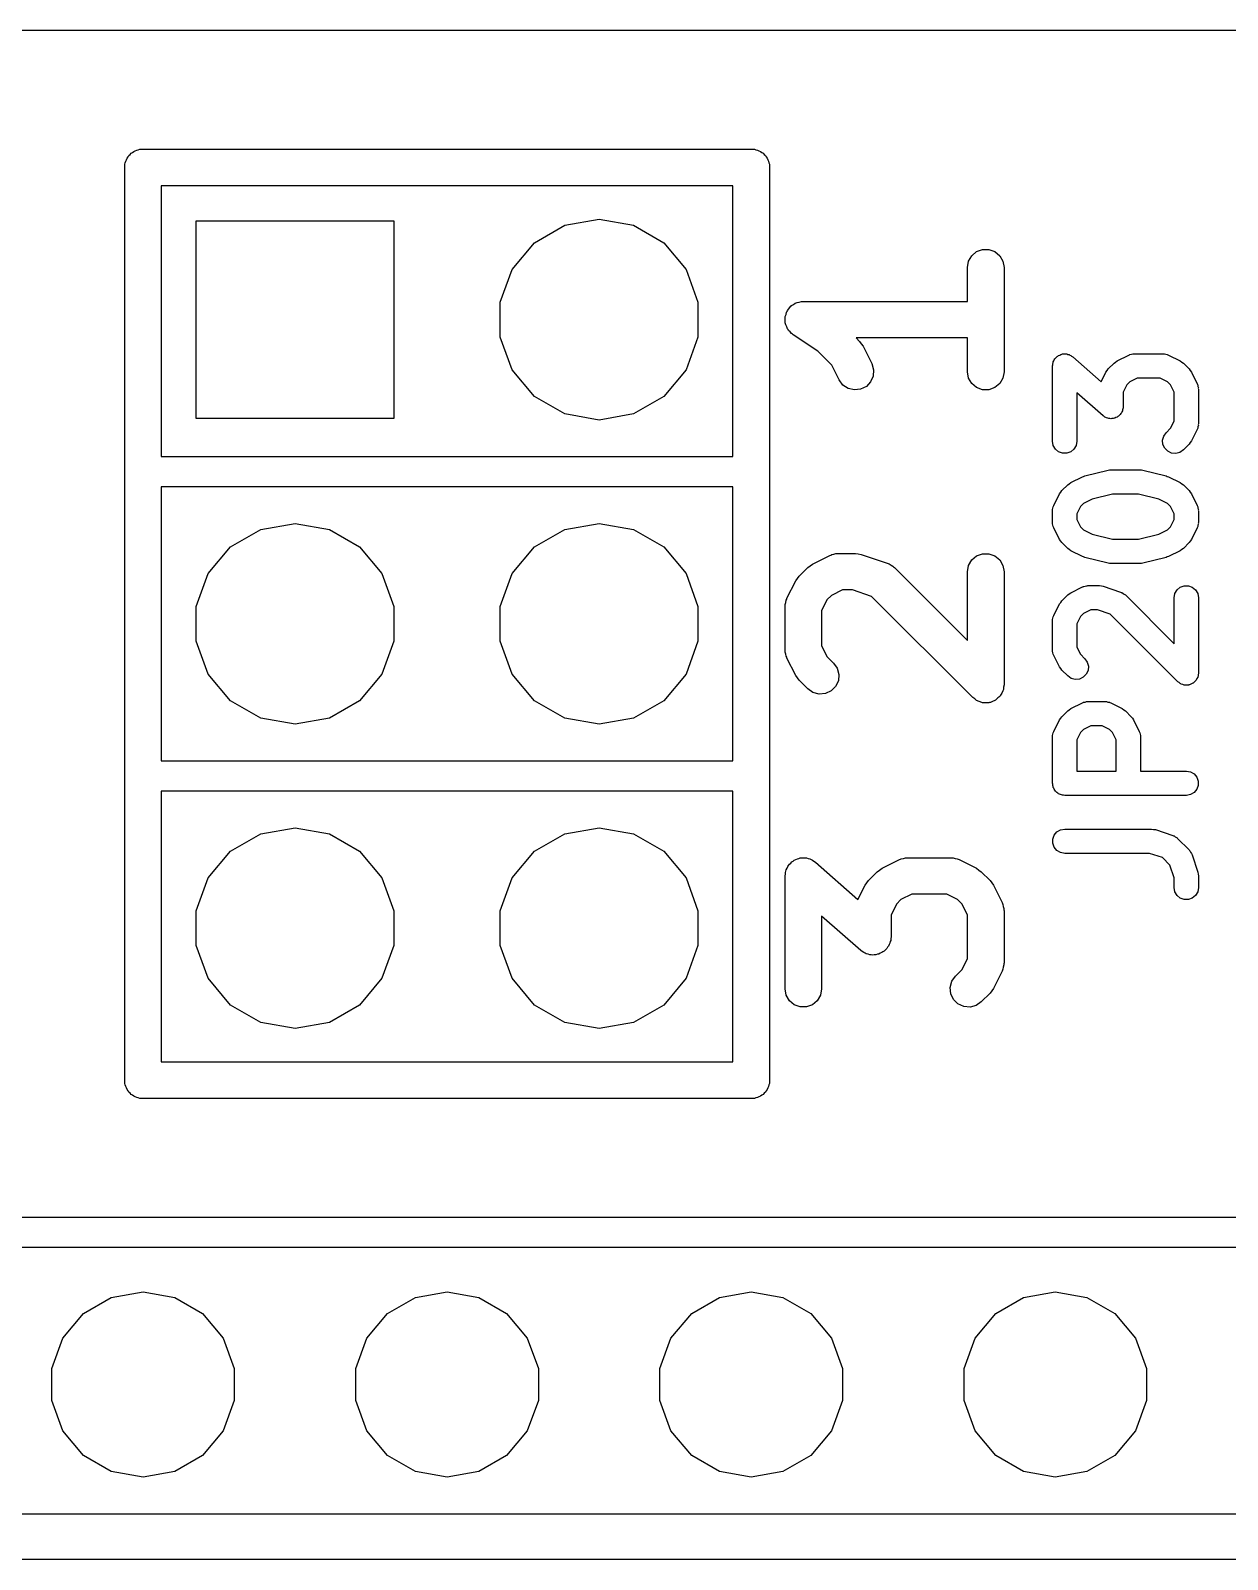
# Model space of a CAD drawing. Extents: x 51 to 149, y -134 to -32.
# Drawn here: x 129.87 to 139.87, y -56.07 to -43.31 of the extents above; entities that cross this region are included whole.
import ezdxf

# ---------------------------------------------------------------- set-up
doc = ezdxf.new("R2010")
doc.units = 0
doc.header["$MEASUREMENT"] = 0
doc.layers.add('BLACK', color=7, linetype='CONTINUOUS')

msp = doc.modelspace()

# ---------------------------------------------------------------- linework, layer by layer
at = {"layer": 'BLACK', "linetype": 'CONTINUOUS'}
for p, q in [((142.049, -43.307), (122.11, -43.307)), ((130.658, -44.4231), (130.662, -44.4104)), ((130.662, -44.4104), (130.665, -44.3971)), ((130.665, -44.3971), (130.671, -44.3854)), ((130.671, -44.3854), (130.676, -44.3726)), ((130.676, -44.3726), (130.685, -44.3622)), ((130.685, -44.3622), (130.691, -44.3505)), ((130.691, -44.3505), (130.702, -44.3418)), ((130.702, -44.3418), (130.711, -44.3315)), ((130.711, -44.3315), (130.722, -44.3247)), ((130.722, -44.3247), (130.733, -44.316)), ((130.733, -44.316), (130.745, -44.3114)), ((130.745, -44.3114), (130.757, -44.3046)), ((130.757, -44.3046), (130.77, -44.3022)), ((130.77, -44.3022), (130.783, -44.2976)), ((130.783, -44.2976), (135.917, -44.2976)), ((135.917, -44.2976), (135.93, -44.3022)), ((135.93, -44.3022), (135.943, -44.3046)), ((135.943, -44.3046), (135.955, -44.3114)), ((135.955, -44.3114), (135.967, -44.316)), ((135.967, -44.316), (135.978, -44.3247)), ((135.978, -44.3247), (135.989, -44.3315)), ((135.989, -44.3315), (135.998, -44.3418)), ((135.998, -44.3418), (136.009, -44.3505)), ((136.009, -44.3505), (136.015, -44.3623)), ((136.015, -44.3623), (136.024, -44.3726)), ((136.024, -44.3726), (136.029, -44.3853)), ((136.029, -44.3853), (136.035, -44.3971)), ((136.035, -44.3971), (136.038, -44.4104)), ((136.038, -44.4104), (136.042, -44.4231)), ((130.658, -44.4769), (130.658, -44.4231)), ((130.658, -52.0431), (130.658, -44.4769)), ((130.658, -44.4769), (130.658, -44.4769)), ((136.042, -44.4231), (136.042, -52.0969)), ((130.962, -44.6024), (130.962, -46.863)), ((135.738, -44.6024), (130.962, -44.6024)), ((135.738, -46.863), (135.738, -44.6024)), ((131.255, -46.5455), (131.255, -44.8945)), ((131.255, -44.8945), (132.905, -44.8945)), ((132.905, -44.8945), (132.905, -46.5455)), ((134.333, -44.9323), (134.62, -44.8818)), ((134.62, -44.8818), (134.907, -44.9323)), ((134.081, -45.0779), (134.333, -44.9323)), ((134.907, -44.9323), (135.159, -45.0779)), ((133.894, -45.3009), (134.081, -45.0779)), ((135.159, -45.0779), (135.346, -45.3009)), ((137.733, -45.1866), (137.773, -45.1526)), ((137.773, -45.1526), (137.823, -45.1345)), ((137.823, -45.1345), (137.876, -45.1345)), ((137.876, -45.1345), (137.926, -45.1526)), ((137.926, -45.1526), (137.966, -45.1866)), ((133.794, -45.5744), (133.894, -45.3009)), ((135.346, -45.3009), (135.445, -45.5744)), ((137.697, -45.2846), (137.706, -45.2324)), ((137.697, -45.5676), (137.697, -45.2846)), ((137.706, -45.2324), (137.733, -45.1866)), ((137.966, -45.1866), (137.993, -45.2324)), ((137.993, -45.2324), (138.002, -45.2846)), ((138.002, -45.2846), (138.002, -46.1554)), ((133.794, -45.8656), (133.794, -45.5744)), ((135.445, -45.5744), (135.445, -45.8656)), ((136.175, -45.6935), (136.182, -45.6764)), ((136.182, -45.6764), (136.186, -45.6588)), ((136.186, -45.6588), (136.191, -45.6517)), ((136.191, -45.6517), (136.193, -45.6438)), ((136.193, -45.6438), (136.205, -45.6299)), ((136.205, -45.6299), (136.215, -45.6147)), ((136.215, -45.6147), (136.222, -45.6097)), ((136.222, -45.6097), (136.227, -45.6033)), ((136.227, -45.6033), (136.243, -45.5942)), ((136.243, -45.5942), (136.258, -45.5834)), ((136.258, -45.5834), (136.266, -45.581)), ((136.266, -45.581), (136.273, -45.5768)), ((136.273, -45.5768), (136.291, -45.5736)), ((136.291, -45.5736), (136.309, -45.5685)), ((136.309, -45.5685), (136.317, -45.5691)), ((136.317, -45.5691), (136.325, -45.5676)), ((136.325, -45.5676), (137.697, -45.5676)), ((136.173, -45.7102), (136.175, -45.702)), ((136.175, -45.7283), (136.173, -45.7102)), ((136.175, -45.702), (136.175, -45.6935)), ((136.175, -45.7465), (136.175, -45.7283)), ((136.178, -45.7544), (136.175, -45.7465)), ((136.179, -45.7628), (136.178, -45.7544)), ((136.187, -45.7791), (136.179, -45.7628)), ((136.193, -45.7962), (136.187, -45.7791)), ((136.199, -45.8027), (136.193, -45.7962)), ((136.203, -45.8102), (136.199, -45.8027)), ((136.216, -45.8228), (136.203, -45.8102)), ((133.894, -46.1391), (133.794, -45.8656)), ((135.445, -45.8656), (135.346, -46.1391)), ((136.227, -45.8367), (136.216, -45.8228)), ((136.235, -45.841), (136.227, -45.8367)), ((136.241, -45.8468), (136.235, -45.841)), ((136.446, -45.9836), (136.241, -45.8468)), ((137.697, -45.8724), (136.766, -45.8724)), ((136.766, -45.8724), (136.796, -45.9025)), ((136.796, -45.9025), (136.81, -45.9225)), ((136.81, -45.9225), (136.825, -45.9421)), ((136.825, -45.9421), (136.897, -46.0873)), ((137.697, -46.1554), (137.697, -45.8724)), ((136.563, -46.1006), (136.446, -45.9836)), ((138.412, -46.08), (138.413, -46.0723)), ((138.413, -46.0723), (138.418, -46.0637)), ((138.418, -46.0637), (138.422, -46.0544)), ((138.422, -46.0544), (138.427, -46.0485)), ((138.427, -46.0485), (138.431, -46.0417)), ((138.431, -46.0417), (138.438, -46.0354)), ((138.438, -46.0354), (138.445, -46.0279)), ((138.445, -46.0279), (138.452, -46.0241)), ((138.452, -46.0241), (138.458, -46.0191)), ((138.458, -46.0191), (138.467, -46.0157)), ((138.467, -46.0157), (138.476, -46.0109)), ((138.476, -46.0109), (138.484, -46.0097)), ((138.484, -46.0097), (138.491, -46.007)), ((138.491, -46.007), (138.501, -46.007)), ((138.501, -46.007), (138.511, -46.0055)), ((138.511, -46.0055), (138.518, -46.007)), ((138.518, -46.007), (138.526, -46.007)), ((138.526, -46.007), (138.536, -46.0104)), ((138.536, -46.0104), (138.545, -46.0123)), ((138.545, -46.0123), (138.552, -46.0164)), ((138.552, -46.0164), (138.559, -46.0191)), ((138.559, -46.0191), (138.567, -46.0254)), ((138.567, -46.0254), (138.576, -46.0306)), ((138.576, -46.0306), (138.813, -46.2385)), ((138.921, -46.0836), (138.934, -46.0742)), ((138.934, -46.0742), (138.947, -46.0646)), ((138.947, -46.0646), (139.044, -46.0162)), ((139.044, -46.0162), (139.049, -46.0145)), ((139.049, -46.0145), (139.054, -46.0116)), ((139.054, -46.0116), (139.066, -46.0095)), ((139.066, -46.0095), (139.078, -46.0061)), ((139.078, -46.0061), (139.083, -46.0065)), ((139.083, -46.0065), (139.089, -46.0054)), ((139.089, -46.0054), (139.331, -46.0054)), ((139.331, -46.0054), (139.337, -46.0065)), ((139.337, -46.0065), (139.343, -46.0061)), ((139.343, -46.0061), (139.354, -46.0095)), ((139.354, -46.0095), (139.366, -46.0116)), ((139.366, -46.0116), (139.371, -46.0145)), ((139.371, -46.0145), (139.377, -46.0162)), ((139.377, -46.0162), (139.473, -46.0646)), ((139.473, -46.0646), (139.486, -46.0743)), ((139.486, -46.0743), (139.5, -46.0836)), ((134.081, -46.3621), (133.894, -46.1391)), ((135.346, -46.1391), (135.159, -46.3621)), ((136.625, -46.2236), (136.563, -46.1006)), ((136.909, -46.1908), (136.888, -46.2394)), ((136.897, -46.0873), (136.912, -46.138)), ((136.912, -46.138), (136.909, -46.1908)), ((137.706, -46.2076), (137.697, -46.1554)), ((138.002, -46.1554), (137.993, -46.2076)), ((138.407, -46.107), (138.409, -46.0973)), ((138.407, -46.736), (138.407, -46.107)), ((138.409, -46.0873), (138.412, -46.08)), ((138.409, -46.0973), (138.409, -46.0873)), ((138.813, -46.2385), (138.853, -46.1584)), ((138.853, -46.1584), (138.863, -46.1453)), ((138.863, -46.1453), (138.872, -46.132)), ((138.872, -46.132), (138.921, -46.0836)), ((139.5, -46.0836), (139.548, -46.132)), ((139.548, -46.132), (139.557, -46.1453)), ((139.557, -46.1453), (139.567, -46.1584)), ((139.567, -46.1584), (139.615, -46.2551)), ((136.656, -46.2661), (136.625, -46.2236)), ((136.7, -46.2953), (136.656, -46.2661)), ((136.752, -46.3076), (136.7, -46.2953)), ((136.804, -46.3015), (136.752, -46.3076)), ((136.852, -46.2778), (136.804, -46.3015)), ((136.888, -46.2394), (136.852, -46.2778)), ((137.733, -46.2534), (137.706, -46.2076)), ((137.773, -46.2874), (137.733, -46.2534)), ((137.823, -46.3055), (137.773, -46.2874)), ((137.876, -46.3055), (137.823, -46.3055)), ((137.926, -46.2874), (137.876, -46.3055)), ((137.966, -46.2534), (137.926, -46.2874)), ((137.993, -46.2076), (137.966, -46.2534)), ((138.829, -46.5222), (138.61, -46.331)), ((138.61, -46.331), (138.61, -46.736)), ((139.028, -46.264), (138.997, -46.3246)), ((138.997, -46.3246), (138.997, -46.4457)), ((139.053, -46.2389), (139.028, -46.264)), ((139.113, -46.2086), (139.053, -46.2389)), ((139.307, -46.2086), (139.113, -46.2086)), ((139.368, -46.2389), (139.307, -46.2086)), ((139.393, -46.264), (139.368, -46.2389)), ((139.423, -46.3246), (139.393, -46.264)), ((139.423, -46.5669), (139.423, -46.3246)), ((139.615, -46.2551), (139.617, -46.2607)), ((139.617, -46.2607), (139.62, -46.2658)), ((139.62, -46.2658), (139.622, -46.2775)), ((139.622, -46.2775), (139.626, -46.289)), ((139.626, -46.289), (139.625, -46.2948)), ((139.625, -46.2948), (139.626, -46.3006)), ((139.626, -46.3006), (139.626, -46.5909)), ((134.333, -46.5077), (134.081, -46.3621)), ((135.159, -46.3621), (134.907, -46.5077)), ((138.996, -46.4555), (138.995, -46.4654)), ((138.997, -46.4457), (138.996, -46.4555)), ((132.905, -46.5455), (131.255, -46.5455)), ((134.62, -46.5582), (134.333, -46.5077)), ((134.907, -46.5077), (134.62, -46.5582)), ((138.837, -46.5273), (138.829, -46.5222)), ((138.845, -46.5337), (138.837, -46.5273)), ((138.852, -46.5364), (138.845, -46.5337)), ((138.859, -46.5404), (138.852, -46.5364)), ((138.869, -46.5424), (138.859, -46.5404)), ((138.878, -46.5458), (138.869, -46.5424)), ((138.886, -46.5458), (138.878, -46.5458)), ((138.894, -46.5473), (138.886, -46.5458)), ((138.903, -46.5458), (138.894, -46.5473)), ((138.913, -46.5458), (138.903, -46.5458)), ((138.921, -46.5431), (138.913, -46.5458)), ((138.928, -46.5419), (138.921, -46.5431)), ((138.937, -46.5371), (138.928, -46.5419)), ((138.946, -46.5337), (138.937, -46.5371)), ((138.952, -46.5287), (138.946, -46.5337)), ((138.959, -46.5249), (138.952, -46.5287)), ((138.966, -46.5174), (138.959, -46.5249)), ((138.973, -46.511), (138.966, -46.5174)), ((138.977, -46.5042), (138.973, -46.511)), ((138.983, -46.4983), (138.977, -46.5042)), ((138.986, -46.4891), (138.983, -46.4983)), ((138.991, -46.4805), (138.986, -46.4891)), ((138.993, -46.4727), (138.991, -46.4805)), ((138.995, -46.4654), (138.993, -46.4727)), ((139.393, -46.6274), (139.423, -46.5669)), ((139.327, -46.7271), (139.336, -46.6931)), ((139.336, -46.6931), (139.356, -46.6642)), ((139.356, -46.6642), (139.393, -46.6274)), ((139.615, -46.6363), (139.567, -46.7331)), ((139.617, -46.6307), (139.615, -46.6363)), ((139.62, -46.6256), (139.617, -46.6307)), ((139.622, -46.6139), (139.62, -46.6256)), ((139.626, -46.6025), (139.622, -46.6139)), ((139.626, -46.5909), (139.625, -46.5966)), ((139.625, -46.5966), (139.626, -46.6025)), ((138.413, -46.7707), (138.407, -46.736)), ((138.431, -46.8013), (138.413, -46.7707)), ((138.458, -46.824), (138.431, -46.8013)), ((138.491, -46.8361), (138.458, -46.824)), ((138.526, -46.8361), (138.491, -46.8361)), ((138.559, -46.824), (138.526, -46.8361)), ((138.586, -46.8013), (138.559, -46.824)), ((138.604, -46.7707), (138.586, -46.8013)), ((138.61, -46.736), (138.604, -46.7707)), ((139.33, -46.7623), (139.327, -46.7271)), ((139.345, -46.7943), (139.33, -46.7623)), ((139.37, -46.8192), (139.345, -46.7943)), ((139.402, -46.8341), (139.37, -46.8192)), ((139.437, -46.8372), (139.402, -46.8341)), ((139.471, -46.8281), (139.437, -46.8372)), ((139.5, -46.8078), (139.471, -46.8281)), ((139.548, -46.7595), (139.5, -46.8078)), ((139.557, -46.7461), (139.548, -46.7595)), ((139.567, -46.7331), (139.557, -46.7461)), ((130.962, -46.863), (135.738, -46.863)), ((138.534, -47.0996), (138.547, -47.0902)), ((138.547, -47.0902), (138.56, -47.0806)), ((138.56, -47.0806), (138.657, -47.0322)), ((138.657, -47.0322), (138.667, -47.029)), ((138.667, -47.029), (138.677, -47.0245)), ((138.677, -47.0245), (138.871, -46.9761)), ((138.871, -46.9761), (138.883, -46.9752)), ((138.883, -46.9752), (138.896, -46.9731)), ((138.896, -46.9731), (139.138, -46.9731)), ((139.138, -46.9731), (139.15, -46.9752)), ((139.15, -46.9752), (139.162, -46.9761)), ((139.162, -46.9761), (139.356, -47.0245)), ((139.356, -47.0245), (139.366, -47.029)), ((139.366, -47.029), (139.377, -47.0322)), ((139.377, -47.0322), (139.473, -47.0806)), ((139.473, -47.0806), (139.486, -47.0903)), ((139.486, -47.0903), (139.5, -47.0996)), ((130.962, -47.117), (130.962, -49.403)), ((135.738, -47.117), (130.962, -47.117)), ((135.738, -49.403), (135.738, -47.117)), ((138.418, -47.2711), (138.466, -47.1744)), ((138.466, -47.1744), (138.476, -47.1613)), ((138.476, -47.1613), (138.485, -47.148)), ((138.485, -47.148), (138.534, -47.0996)), ((138.738, -47.2189), (138.666, -47.2549)), ((138.908, -47.1763), (138.738, -47.2189)), ((139.125, -47.1763), (138.908, -47.1763)), ((139.296, -47.2189), (139.125, -47.1763)), ((139.368, -47.2549), (139.296, -47.2189)), ((139.5, -47.0996), (139.548, -47.148)), ((139.548, -47.148), (139.557, -47.1613)), ((139.557, -47.1613), (139.567, -47.1744)), ((139.567, -47.1744), (139.615, -47.2711)), ((138.407, -47.3166), (138.408, -47.3108)), ((138.407, -47.4133), (138.407, -47.3166)), ((138.408, -47.305), (138.411, -47.2935)), ((138.408, -47.3108), (138.408, -47.305)), ((138.411, -47.2935), (138.413, -47.2818)), ((138.413, -47.2818), (138.416, -47.2767)), ((138.416, -47.2767), (138.418, -47.2711)), ((138.641, -47.28), (138.61, -47.3406)), ((138.61, -47.3406), (138.61, -47.3893)), ((138.666, -47.2549), (138.641, -47.28)), ((139.393, -47.28), (139.368, -47.2549)), ((139.423, -47.3406), (139.393, -47.28)), ((139.423, -47.3893), (139.423, -47.3406)), ((139.615, -47.2711), (139.617, -47.2767)), ((139.617, -47.2767), (139.62, -47.2818)), ((139.62, -47.2818), (139.622, -47.2935)), ((139.622, -47.2935), (139.626, -47.305)), ((139.626, -47.305), (139.625, -47.3108)), ((139.625, -47.3108), (139.626, -47.3166)), ((139.626, -47.3166), (139.626, -47.4133)), ((131.541, -47.6179), (131.793, -47.4723)), ((131.793, -47.4723), (132.08, -47.4218)), ((132.08, -47.4218), (132.367, -47.4723)), ((132.367, -47.4723), (132.619, -47.6179)), ((134.081, -47.6179), (134.333, -47.4723)), ((134.333, -47.4723), (134.62, -47.4218)), ((134.62, -47.4218), (134.907, -47.4723)), ((134.907, -47.4723), (135.159, -47.6179)), ((138.408, -47.4191), (138.407, -47.4133)), ((138.408, -47.4249), (138.408, -47.4191)), ((138.411, -47.4364), (138.408, -47.4249)), ((138.413, -47.4481), (138.411, -47.4364)), ((138.416, -47.4532), (138.413, -47.4481)), ((138.418, -47.4588), (138.416, -47.4532)), ((138.466, -47.5555), (138.418, -47.4588)), ((138.61, -47.3893), (138.641, -47.4499)), ((138.641, -47.4499), (138.666, -47.475)), ((138.666, -47.475), (138.738, -47.511)), ((139.296, -47.511), (139.368, -47.475)), ((139.368, -47.475), (139.393, -47.4499)), ((139.393, -47.4499), (139.423, -47.3893)), ((139.615, -47.4588), (139.567, -47.5555)), ((139.617, -47.4532), (139.615, -47.4588)), ((139.62, -47.4481), (139.617, -47.4532)), ((139.622, -47.4364), (139.62, -47.4481)), ((139.626, -47.4249), (139.622, -47.4364)), ((139.626, -47.4133), (139.625, -47.4191)), ((139.625, -47.4191), (139.626, -47.4249)), ((138.476, -47.5686), (138.466, -47.5555)), ((138.485, -47.5819), (138.476, -47.5686)), ((138.534, -47.6303), (138.485, -47.5819)), ((138.738, -47.511), (138.908, -47.5536)), ((138.908, -47.5536), (139.125, -47.5536)), ((139.125, -47.5536), (139.296, -47.511)), ((139.548, -47.5819), (139.5, -47.6303)), ((139.557, -47.5686), (139.548, -47.5819)), ((139.567, -47.5555), (139.557, -47.5686)), ((131.354, -47.8409), (131.541, -47.6179)), ((132.619, -47.6179), (132.806, -47.8409)), ((133.894, -47.8409), (134.081, -47.6179)), ((135.159, -47.6179), (135.346, -47.8409)), ((136.402, -47.7608), (136.548, -47.6883)), ((136.548, -47.6883), (136.556, -47.6858)), ((136.556, -47.6858), (136.564, -47.6814)), ((136.564, -47.6814), (136.581, -47.6783)), ((136.581, -47.6783), (136.598, -47.6732)), ((136.598, -47.6732), (136.607, -47.6737)), ((136.607, -47.6737), (136.616, -47.6722)), ((136.616, -47.6722), (136.761, -47.6722)), ((136.761, -47.6722), (136.785, -47.6764)), ((136.785, -47.6764), (136.809, -47.68)), ((136.809, -47.68), (137.027, -47.7526)), ((137.706, -47.7724), (137.733, -47.7266)), ((137.733, -47.7266), (137.773, -47.6926)), ((137.773, -47.6926), (137.823, -47.6745)), ((137.823, -47.6745), (137.876, -47.6745)), ((137.876, -47.6745), (137.926, -47.6926)), ((137.926, -47.6926), (137.966, -47.7266)), ((137.966, -47.7266), (137.993, -47.7724)), ((138.547, -47.6397), (138.534, -47.6303)), ((138.56, -47.6493), (138.547, -47.6397)), ((138.657, -47.6977), (138.56, -47.6493)), ((138.667, -47.7009), (138.657, -47.6977)), ((138.677, -47.7054), (138.667, -47.7009)), ((138.871, -47.7538), (138.677, -47.7054)), ((139.356, -47.7054), (139.162, -47.7538)), ((139.366, -47.7009), (139.356, -47.7054)), ((139.377, -47.6977), (139.366, -47.7009)), ((139.473, -47.6493), (139.377, -47.6977)), ((139.486, -47.6396), (139.473, -47.6493)), ((139.5, -47.6303), (139.486, -47.6396)), ((131.255, -48.1144), (131.354, -47.8409)), ((132.806, -47.8409), (132.905, -48.1144)), ((133.794, -48.1144), (133.894, -47.8409)), ((135.346, -47.8409), (135.445, -48.1144)), ((136.276, -47.8819), (136.29, -47.862)), ((136.29, -47.862), (136.363, -47.7894)), ((136.363, -47.7894), (136.383, -47.7754)), ((136.383, -47.7754), (136.402, -47.7608)), ((137.027, -47.7526), (137.034, -47.7567)), ((137.034, -47.7567), (137.043, -47.759)), ((137.043, -47.759), (137.058, -47.7693)), ((137.058, -47.7693), (137.073, -47.7778)), ((137.073, -47.7778), (137.079, -47.7843)), ((137.079, -47.7843), (137.086, -47.7894)), ((137.086, -47.7894), (137.697, -48.4001)), ((137.697, -47.8246), (137.706, -47.7724)), ((137.697, -48.4001), (137.697, -47.8246)), ((137.993, -47.7724), (138.002, -47.8246)), ((138.002, -47.8246), (138.002, -48.768)), ((138.883, -47.7547), (138.871, -47.7538)), ((138.896, -47.7568), (138.883, -47.7547)), ((139.138, -47.7568), (138.896, -47.7568)), ((139.15, -47.7547), (139.138, -47.7568)), ((139.162, -47.7538), (139.15, -47.7547)), ((136.189, -48.0467), (136.262, -47.9016)), ((136.262, -47.9016), (136.276, -47.8819)), ((136.652, -47.977), (136.561, -48.0224)), ((136.736, -47.977), (136.652, -47.977)), ((136.896, -48.0303), (136.736, -47.977)), ((138.56, -47.9998), (138.657, -47.9514)), ((138.657, -47.9514), (138.662, -47.9497)), ((138.662, -47.9497), (138.667, -47.9468)), ((138.667, -47.9468), (138.679, -47.9447)), ((138.679, -47.9447), (138.691, -47.9414)), ((138.691, -47.9414), (138.696, -47.9417)), ((138.696, -47.9417), (138.702, -47.9407)), ((138.702, -47.9407), (138.799, -47.9407)), ((138.799, -47.9407), (138.815, -47.9435)), ((138.815, -47.9435), (138.831, -47.9459)), ((138.831, -47.9459), (138.976, -47.9943)), ((139.429, -48.0075), (139.447, -47.977)), ((139.447, -47.977), (139.474, -47.9543)), ((139.474, -47.9543), (139.507, -47.9422)), ((139.507, -47.9422), (139.542, -47.9422)), ((139.542, -47.9422), (139.575, -47.9543)), ((139.575, -47.9543), (139.602, -47.977)), ((139.602, -47.977), (139.62, -48.0075)), ((131.255, -48.4056), (131.255, -48.1144)), ((132.905, -48.1144), (132.905, -48.4056)), ((133.794, -48.4056), (133.794, -48.1144)), ((135.445, -48.1144), (135.445, -48.4056)), ((136.173, -48.1149), (136.175, -48.1062)), ((136.173, -48.4777), (136.173, -48.1149)), ((136.174, -48.0974), (136.179, -48.0803)), ((136.175, -48.1062), (136.174, -48.0974)), ((136.179, -48.0803), (136.182, -48.0627)), ((136.182, -48.0627), (136.187, -48.0551)), ((136.187, -48.0551), (136.189, -48.0467)), ((136.523, -48.06), (136.478, -48.1508)), ((136.561, -48.0224), (136.523, -48.06)), ((137.742, -48.8758), (136.896, -48.0303)), ((138.418, -48.1904), (138.466, -48.0936)), ((138.466, -48.0936), (138.476, -48.0805)), ((138.476, -48.0805), (138.485, -48.0672)), ((138.485, -48.0672), (138.534, -48.0188)), ((138.534, -48.0188), (138.547, -48.0095)), ((138.547, -48.0095), (138.56, -47.9998)), ((138.976, -47.9943), (138.981, -47.9971)), ((138.981, -47.9971), (138.987, -47.9986)), ((138.987, -47.9986), (138.997, -48.0054)), ((138.997, -48.0054), (139.007, -48.0111)), ((139.007, -48.0111), (139.011, -48.0155)), ((139.011, -48.0155), (139.016, -48.0188)), ((139.016, -48.0188), (139.423, -48.426)), ((139.423, -48.0423), (139.429, -48.0075)), ((139.423, -48.426), (139.423, -48.0423)), ((139.62, -48.0075), (139.626, -48.0423)), ((139.626, -48.0423), (139.626, -48.6712)), ((136.478, -48.1508), (136.478, -48.4417)), ((138.407, -48.2358), (138.408, -48.23)), ((138.407, -48.4777), (138.407, -48.2358)), ((138.408, -48.2242), (138.411, -48.2128)), ((138.408, -48.23), (138.408, -48.2242)), ((138.411, -48.2128), (138.413, -48.2011)), ((138.413, -48.2011), (138.416, -48.196)), ((138.416, -48.196), (138.418, -48.1904)), ((138.641, -48.1992), (138.61, -48.2598)), ((138.666, -48.1742), (138.641, -48.1992)), ((138.726, -48.1439), (138.666, -48.1742)), ((138.782, -48.1439), (138.726, -48.1439)), ((138.889, -48.1795), (138.782, -48.1439)), ((139.453, -48.7431), (138.889, -48.1795)), ((138.61, -48.2598), (138.61, -48.4537)), ((131.354, -48.6791), (131.255, -48.4056)), ((132.905, -48.4056), (132.806, -48.6791)), ((133.894, -48.6791), (133.794, -48.4056)), ((135.445, -48.4056), (135.346, -48.6791)), ((136.175, -48.4864), (136.173, -48.4777)), ((136.174, -48.4951), (136.175, -48.4864)), ((136.179, -48.5123), (136.174, -48.4951)), ((136.478, -48.4417), (136.523, -48.5326)), ((138.408, -48.4835), (138.407, -48.4777)), ((138.408, -48.4893), (138.408, -48.4835)), ((138.411, -48.5007), (138.408, -48.4893)), ((138.413, -48.5125), (138.411, -48.5007)), ((138.61, -48.4537), (138.641, -48.5143)), ((136.182, -48.5298), (136.179, -48.5123)), ((136.187, -48.5374), (136.182, -48.5298)), ((136.189, -48.5459), (136.187, -48.5374)), ((136.262, -48.691), (136.189, -48.5459)), ((136.523, -48.5326), (136.578, -48.5877)), ((136.578, -48.5877), (136.609, -48.631)), ((138.416, -48.5175), (138.413, -48.5125)), ((138.418, -48.5232), (138.416, -48.5175)), ((138.466, -48.6199), (138.418, -48.5232)), ((138.476, -48.633), (138.466, -48.6199)), ((138.641, -48.5143), (138.677, -48.551)), ((138.677, -48.551), (138.697, -48.5799)), ((138.697, -48.5799), (138.707, -48.614)), ((138.707, -48.614), (138.704, -48.6492)), ((131.541, -48.9021), (131.354, -48.6791)), ((132.806, -48.6791), (132.619, -48.9021)), ((134.081, -48.9021), (133.894, -48.6791)), ((135.346, -48.6791), (135.159, -48.9021)), ((136.276, -48.7106), (136.262, -48.691)), ((136.29, -48.7306), (136.276, -48.7106)), ((136.363, -48.8032), (136.29, -48.7306)), ((136.618, -48.7349), (136.595, -48.7828)), ((136.609, -48.631), (136.622, -48.6821)), ((136.622, -48.6821), (136.618, -48.7349)), ((138.485, -48.6463), (138.476, -48.633)), ((138.534, -48.6947), (138.485, -48.6463)), ((138.562, -48.7149), (138.534, -48.6947)), ((138.597, -48.7241), (138.562, -48.7149)), ((138.632, -48.721), (138.597, -48.7241)), ((138.664, -48.7061), (138.632, -48.721)), ((138.689, -48.6811), (138.664, -48.7061)), ((138.704, -48.6492), (138.689, -48.6811)), ((139.464, -48.7507), (139.453, -48.7431)), ((139.474, -48.7592), (139.464, -48.7507)), ((139.579, -48.7564), (139.575, -48.7592)), ((139.583, -48.7545), (139.579, -48.7564)), ((139.592, -48.7451), (139.583, -48.7545)), ((139.602, -48.7365), (139.592, -48.7451)), ((139.605, -48.7327), (139.602, -48.7365)), ((139.608, -48.7295), (139.605, -48.7327)), ((139.613, -48.7175), (139.608, -48.7295)), ((139.62, -48.706), (139.613, -48.7175)), ((139.621, -48.7016), (139.62, -48.706)), ((139.623, -48.6975), (139.621, -48.7016)), ((139.624, -48.6843), (139.623, -48.6975)), ((139.626, -48.6712), (139.624, -48.6843)), ((136.406, -48.8335), (136.363, -48.8032)), ((136.457, -48.8472), (136.406, -48.8335)), ((136.51, -48.8426), (136.457, -48.8472)), ((136.558, -48.8203), (136.51, -48.8426)), ((136.595, -48.7828), (136.558, -48.8203)), ((137.758, -48.8872), (137.742, -48.8758)), ((137.951, -48.8788), (137.937, -48.8928)), ((137.966, -48.866), (137.951, -48.8788)), ((137.97, -48.8602), (137.966, -48.866)), ((137.974, -48.8554), (137.97, -48.8602)), ((137.983, -48.8374), (137.974, -48.8554)), ((137.993, -48.8201), (137.983, -48.8374)), ((137.994, -48.8135), (137.993, -48.8201)), ((137.997, -48.8074), (137.994, -48.8135)), ((137.998, -48.7876), (137.997, -48.8074)), ((138.002, -48.768), (137.998, -48.7876)), ((139.478, -48.7608), (139.474, -48.7592)), ((139.482, -48.7633), (139.478, -48.7608)), ((139.495, -48.7668), (139.482, -48.7633)), ((139.507, -48.7713), (139.495, -48.7668)), ((139.511, -48.7713), (139.507, -48.7713)), ((139.516, -48.7725), (139.511, -48.7713)), ((139.529, -48.7713), (139.516, -48.7725)), ((139.542, -48.7713), (139.529, -48.7713)), ((139.546, -48.7698), (139.542, -48.7713)), ((139.551, -48.7694), (139.546, -48.7698)), ((139.563, -48.7638), (139.551, -48.7694)), ((139.575, -48.7592), (139.563, -48.7638)), ((131.793, -49.0477), (131.541, -48.9021)), ((132.619, -48.9021), (132.367, -49.0477)), ((134.333, -49.0477), (134.081, -48.9021)), ((135.159, -48.9021), (134.907, -49.0477)), ((137.773, -48.9), (137.758, -48.8872)), ((137.78, -48.9023), (137.773, -48.9)), ((137.785, -48.9061), (137.78, -48.9023)), ((137.804, -48.9113), (137.785, -48.9061)), ((137.823, -48.9181), (137.804, -48.9113)), ((137.83, -48.9181), (137.823, -48.9181)), ((137.836, -48.9198), (137.83, -48.9181)), ((137.856, -48.9181), (137.836, -48.9198)), ((137.876, -48.9181), (137.856, -48.9181)), ((137.882, -48.9158), (137.876, -48.9181)), ((137.889, -48.9152), (137.882, -48.9158)), ((137.907, -48.9068), (137.889, -48.9152)), ((137.926, -48.9), (137.907, -48.9068)), ((137.931, -48.8957), (137.926, -48.9)), ((137.937, -48.8928), (137.931, -48.8957)), ((138.485, -49.0348), (138.534, -48.9864)), ((138.534, -48.9864), (138.547, -48.9771)), ((138.547, -48.9771), (138.56, -48.9674)), ((138.56, -48.9674), (138.657, -48.919)), ((138.657, -48.919), (138.662, -48.9174)), ((138.662, -48.9174), (138.667, -48.9144)), ((138.667, -48.9144), (138.679, -48.9124)), ((138.679, -48.9124), (138.691, -48.909)), ((138.691, -48.909), (138.696, -48.9093)), ((138.696, -48.9093), (138.702, -48.9083)), ((138.702, -48.9083), (138.847, -48.9083)), ((138.847, -48.9083), (138.853, -48.9093)), ((138.853, -48.9093), (138.859, -48.909)), ((138.859, -48.909), (138.87, -48.9124)), ((138.87, -48.9124), (138.882, -48.9144)), ((138.882, -48.9144), (138.887, -48.9174)), ((138.887, -48.9174), (138.893, -48.919)), ((138.893, -48.919), (138.989, -48.9674)), ((138.989, -48.9674), (139.003, -48.9771)), ((139.003, -48.9771), (139.016, -48.9864)), ((139.016, -48.9864), (139.064, -49.0348)), ((132.08, -49.0982), (131.793, -49.0477)), ((132.367, -49.0477), (132.08, -49.0982)), ((134.62, -49.0982), (134.333, -49.0477)), ((134.907, -49.0477), (134.62, -49.0982)), ((138.418, -49.158), (138.466, -49.0612)), ((138.466, -49.0612), (138.476, -49.0481)), ((138.476, -49.0481), (138.485, -49.0348)), ((138.726, -49.1115), (138.666, -49.1418)), ((138.823, -49.1115), (138.726, -49.1115)), ((138.884, -49.1418), (138.823, -49.1115)), ((139.064, -49.0348), (139.074, -49.0482)), ((139.074, -49.0482), (139.083, -49.0612)), ((139.083, -49.0612), (139.132, -49.158)), ((138.407, -49.2034), (138.408, -49.1977)), ((138.407, -49.5905), (138.407, -49.2034)), ((138.408, -49.1918), (138.411, -49.1804)), ((138.408, -49.1977), (138.408, -49.1918)), ((138.411, -49.1804), (138.413, -49.1687)), ((138.413, -49.1687), (138.416, -49.1636)), ((138.416, -49.1636), (138.418, -49.158)), ((138.641, -49.1668), (138.61, -49.2274)), ((138.61, -49.2274), (138.61, -49.4889)), ((138.666, -49.1418), (138.641, -49.1668)), ((138.909, -49.1668), (138.884, -49.1418)), ((138.939, -49.2274), (138.909, -49.1668)), ((138.939, -49.4889), (138.939, -49.2274)), ((139.132, -49.158), (139.133, -49.1636)), ((139.133, -49.1636), (139.136, -49.1687)), ((139.136, -49.1687), (139.138, -49.1804)), ((139.138, -49.1804), (139.142, -49.1918)), ((139.142, -49.1918), (139.141, -49.1977)), ((139.141, -49.1977), (139.142, -49.2034)), ((139.142, -49.2034), (139.142, -49.4889)), ((130.962, -49.403), (135.738, -49.403)), ((138.61, -49.4889), (138.939, -49.4889)), ((139.142, -49.4889), (139.525, -49.4889)), ((139.525, -49.4889), (139.559, -49.495)), ((139.559, -49.495), (139.59, -49.5126)), ((139.59, -49.5126), (139.613, -49.5397)), ((138.409, -49.5992), (138.407, -49.5905)), ((138.409, -49.6081), (138.409, -49.5992)), ((138.412, -49.6165), (138.409, -49.6081)), ((138.413, -49.6252), (138.412, -49.6165)), ((138.418, -49.6329), (138.413, -49.6252)), ((138.421, -49.6413), (138.418, -49.6329)), ((138.426, -49.6481), (138.421, -49.6413)), ((138.431, -49.6558), (138.426, -49.6481)), ((139.613, -49.6413), (139.59, -49.6683)), ((139.613, -49.5397), (139.625, -49.5728)), ((139.625, -49.6081), (139.613, -49.6413)), ((139.625, -49.5728), (139.625, -49.6081)), ((130.962, -49.657), (130.962, -51.9176)), ((135.738, -49.657), (130.962, -49.657)), ((135.738, -51.9176), (135.738, -49.657)), ((138.438, -49.6615), (138.431, -49.6558)), ((138.443, -49.6683), (138.438, -49.6615)), ((138.451, -49.6728), (138.443, -49.6683)), ((138.458, -49.6785), (138.451, -49.6728)), ((138.466, -49.6815), (138.458, -49.6785)), ((138.474, -49.6859), (138.466, -49.6815)), ((138.483, -49.6875), (138.474, -49.6859)), ((138.491, -49.6905), (138.483, -49.6875)), ((138.5, -49.6905), (138.491, -49.6905)), ((138.509, -49.6921), (138.5, -49.6905)), ((139.525, -49.6921), (138.509, -49.6921)), ((139.559, -49.6859), (139.525, -49.6921)), ((139.59, -49.6683), (139.559, -49.6859)), ((131.541, -50.1579), (131.793, -50.0123)), ((131.793, -50.0123), (132.08, -49.9618)), ((132.08, -49.9618), (132.367, -50.0123)), ((132.367, -50.0123), (132.619, -50.1579)), ((134.081, -50.1579), (134.333, -50.0123)), ((134.333, -50.0123), (134.62, -49.9618)), ((134.62, -49.9618), (134.907, -50.0123)), ((134.907, -50.0123), (135.159, -50.1579)), ((138.409, -50.0566), (138.421, -50.0235)), ((138.421, -50.0235), (138.443, -49.9965)), ((138.443, -49.9965), (138.474, -49.9788)), ((138.474, -49.9788), (138.509, -49.9727)), ((138.509, -49.9727), (139.234, -49.9727)), ((139.234, -49.9727), (139.25, -49.9755)), ((139.25, -49.9755), (139.266, -49.9779)), ((139.266, -49.9779), (139.412, -50.0263)), ((139.412, -50.0263), (139.417, -50.0291)), ((139.417, -50.0291), (139.422, -50.0306)), ((139.422, -50.0306), (139.432, -50.0374)), ((131.354, -50.3809), (131.541, -50.1579)), ((132.619, -50.1579), (132.806, -50.3809)), ((133.894, -50.3809), (134.081, -50.1579)), ((135.159, -50.1579), (135.346, -50.3809)), ((138.409, -50.0919), (138.409, -50.0566)), ((138.421, -50.1251), (138.409, -50.0919)), ((138.443, -50.1521), (138.421, -50.1251)), ((138.474, -50.1698), (138.443, -50.1521)), ((139.432, -50.0374), (139.443, -50.0431)), ((139.443, -50.0431), (139.447, -50.0475)), ((139.447, -50.0475), (139.451, -50.0508)), ((139.451, -50.0508), (139.548, -50.1476)), ((139.548, -50.1476), (139.551, -50.1524)), ((139.551, -50.1524), (139.556, -50.1563)), ((139.556, -50.1563), (139.561, -50.1667)), ((136.19, -50.2995), (136.195, -50.2857)), ((136.195, -50.2857), (136.203, -50.2768)), ((136.203, -50.2768), (136.209, -50.2666)), ((136.209, -50.2666), (136.22, -50.257)), ((136.22, -50.257), (136.23, -50.2458)), ((136.23, -50.2458), (136.24, -50.2402)), ((136.24, -50.2402), (136.249, -50.2326)), ((136.249, -50.2326), (136.263, -50.2275)), ((136.263, -50.2275), (136.276, -50.2203)), ((136.276, -50.2203), (136.288, -50.2185)), ((136.288, -50.2185), (136.299, -50.2145)), ((136.299, -50.2145), (136.314, -50.2145)), ((136.314, -50.2145), (136.329, -50.2122)), ((136.329, -50.2122), (136.34, -50.2145)), ((136.34, -50.2145), (136.352, -50.2145)), ((136.352, -50.2145), (136.366, -50.2196)), ((136.366, -50.2196), (136.381, -50.2225)), ((136.381, -50.2225), (136.391, -50.2286)), ((136.391, -50.2286), (136.402, -50.2326)), ((136.402, -50.2326), (136.413, -50.2422)), ((136.413, -50.2422), (136.426, -50.2499)), ((136.426, -50.2499), (136.782, -50.5617)), ((136.983, -50.3008), (137.128, -50.2283)), ((137.128, -50.2283), (137.137, -50.2258)), ((137.137, -50.2258), (137.144, -50.2214)), ((137.144, -50.2214), (137.162, -50.2183)), ((137.162, -50.2183), (137.179, -50.2132)), ((137.179, -50.2132), (137.188, -50.2137)), ((137.188, -50.2137), (137.196, -50.2122)), ((137.196, -50.2122), (137.559, -50.2122)), ((137.559, -50.2122), (137.568, -50.2137)), ((137.568, -50.2137), (137.577, -50.2132)), ((137.577, -50.2132), (137.594, -50.2183)), ((137.594, -50.2183), (137.611, -50.2214)), ((137.611, -50.2214), (137.619, -50.2258)), ((137.619, -50.2258), (137.627, -50.2283)), ((137.627, -50.2283), (137.772, -50.3008)), ((138.509, -50.1759), (138.474, -50.1698)), ((139.218, -50.1759), (138.509, -50.1759)), ((139.325, -50.2115), (139.218, -50.1759)), ((139.387, -50.2743), (139.325, -50.2115)), ((139.423, -50.3811), (139.387, -50.2743)), ((139.561, -50.1667), (139.568, -50.1765)), ((139.568, -50.1765), (139.57, -50.1821)), ((139.57, -50.1821), (139.573, -50.1873)), ((139.573, -50.1873), (139.621, -50.3324)), ((131.255, -50.6544), (131.354, -50.3809)), ((132.806, -50.3809), (132.905, -50.6544)), ((133.794, -50.6544), (133.894, -50.3809)), ((135.346, -50.3809), (135.445, -50.6544)), ((136.173, -50.3646), (136.176, -50.3499)), ((136.173, -51.308), (136.173, -50.3646)), ((136.176, -50.335), (136.18, -50.324)), ((136.176, -50.3499), (136.176, -50.335)), ((136.18, -50.324), (136.182, -50.3124)), ((136.182, -50.3124), (136.19, -50.2995)), ((136.857, -50.4219), (136.871, -50.402)), ((136.871, -50.402), (136.943, -50.3294)), ((136.943, -50.3294), (136.963, -50.3154)), ((136.963, -50.3154), (136.983, -50.3008)), ((137.772, -50.3008), (137.792, -50.3154)), ((137.792, -50.3154), (137.812, -50.3294)), ((137.812, -50.3294), (137.885, -50.402)), ((137.885, -50.402), (137.899, -50.4219)), ((139.423, -50.4613), (139.423, -50.3811)), ((139.621, -50.3324), (139.623, -50.3485)), ((139.623, -50.3485), (139.626, -50.3646)), ((139.626, -50.3646), (139.626, -50.4613)), ((136.782, -50.5617), (136.842, -50.4416)), ((136.842, -50.4416), (136.857, -50.4219)), ((137.232, -50.517), (137.141, -50.5624)), ((137.523, -50.517), (137.232, -50.517)), ((137.614, -50.5624), (137.523, -50.517)), ((137.899, -50.4219), (137.913, -50.4416)), ((137.913, -50.4416), (137.986, -50.5867)), ((139.429, -50.4961), (139.423, -50.4613)), ((139.447, -50.5266), (139.429, -50.4961)), ((139.474, -50.5493), (139.447, -50.5266)), ((139.602, -50.5266), (139.575, -50.5493)), ((139.62, -50.4961), (139.602, -50.5266)), ((139.626, -50.4613), (139.62, -50.4961)), ((131.255, -50.9456), (131.255, -50.6544)), ((132.905, -50.6544), (132.905, -50.9456)), ((133.794, -50.9456), (133.794, -50.6544)), ((135.445, -50.6544), (135.445, -50.9456)), ((137.104, -50.6), (137.058, -50.6908)), ((137.141, -50.5624), (137.104, -50.6)), ((137.652, -50.6), (137.614, -50.5624)), ((137.697, -50.6908), (137.652, -50.6)), ((137.986, -50.5867), (137.988, -50.5951)), ((137.988, -50.5951), (137.993, -50.6027)), ((137.993, -50.6027), (137.996, -50.6203)), ((137.996, -50.6203), (138.001, -50.6374)), ((138.001, -50.6374), (138, -50.6462)), ((138, -50.6462), (138.002, -50.6549)), ((138.002, -50.6549), (138.002, -51.0903)), ((139.507, -50.5614), (139.474, -50.5493)), ((139.542, -50.5614), (139.507, -50.5614)), ((139.575, -50.5493), (139.542, -50.5614)), ((136.806, -50.9873), (136.478, -50.7004)), ((136.478, -50.7004), (136.478, -51.308)), ((137.058, -50.6908), (137.058, -50.8726)), ((137.697, -51.0543), (137.697, -50.6908)), ((137.049, -50.9247), (137.042, -50.9376)), ((137.051, -50.9131), (137.049, -50.9247)), ((137.056, -50.9021), (137.051, -50.9131)), ((137.058, -50.8726), (137.056, -50.8872)), ((137.056, -50.8872), (137.056, -50.9021)), ((131.354, -51.2191), (131.255, -50.9456)), ((132.905, -50.9456), (132.806, -51.2191)), ((133.894, -51.2191), (133.794, -50.9456)), ((135.445, -50.9456), (135.346, -51.2191)), ((136.818, -50.995), (136.806, -50.9873)), ((136.83, -51.0046), (136.818, -50.995)), ((136.841, -51.0086), (136.83, -51.0046)), ((136.851, -51.0147), (136.841, -51.0086)), ((136.866, -51.0176), (136.851, -51.0147)), ((136.88, -51.0227), (136.866, -51.0176)), ((136.891, -51.0227), (136.88, -51.0227)), ((136.903, -51.0249), (136.891, -51.0227)), ((136.918, -51.0227), (136.903, -51.0249)), ((136.932, -51.0227), (136.918, -51.0227)), ((136.944, -51.0186), (136.932, -51.0227)), ((136.955, -51.0168), (136.944, -51.0186)), ((136.968, -51.0096), (136.955, -51.0168)), ((136.982, -51.0046), (136.968, -51.0096)), ((136.991, -50.997), (136.982, -51.0046)), ((137.002, -50.9913), (136.991, -50.997)), ((137.011, -50.9801), (137.002, -50.9913)), ((137.023, -50.9705), (137.011, -50.9801)), ((137.029, -50.9603), (137.023, -50.9705)), ((137.036, -50.9515), (137.029, -50.9603)), ((137.042, -50.9376), (137.036, -50.9515)), ((137.597, -51.2002), (137.652, -51.1452)), ((137.652, -51.1452), (137.697, -51.0543)), ((137.986, -51.1584), (137.913, -51.3036)), ((137.988, -51.15), (137.986, -51.1584)), ((137.993, -51.1424), (137.988, -51.15)), ((137.996, -51.1248), (137.993, -51.1424)), ((138.001, -51.1077), (137.996, -51.1248)), ((138.002, -51.0903), (138, -51.0989)), ((138, -51.0989), (138.001, -51.1077)), ((131.541, -51.4421), (131.354, -51.2191)), ((132.806, -51.2191), (132.619, -51.4421)), ((134.081, -51.4421), (133.894, -51.2191)), ((135.346, -51.2191), (135.159, -51.4421)), ((136.182, -51.3601), (136.173, -51.308)), ((136.478, -51.308), (136.469, -51.3601)), ((137.552, -51.2947), (137.566, -51.2436)), ((137.557, -51.3474), (137.552, -51.2947)), ((137.566, -51.2436), (137.597, -51.2002)), ((137.913, -51.3036), (137.899, -51.3232)), ((136.209, -51.406), (136.182, -51.3601)), ((136.249, -51.44), (136.209, -51.406)), ((136.442, -51.406), (136.402, -51.44)), ((136.469, -51.3601), (136.442, -51.406)), ((137.579, -51.3954), (137.557, -51.3474)), ((137.617, -51.4328), (137.579, -51.3954)), ((137.665, -51.4552), (137.617, -51.4328)), ((137.812, -51.4158), (137.769, -51.4461)), ((137.885, -51.3432), (137.812, -51.4158)), ((137.899, -51.3232), (137.885, -51.3432)), ((131.793, -51.5877), (131.541, -51.4421)), ((132.619, -51.4421), (132.367, -51.5877)), ((134.333, -51.5877), (134.081, -51.4421)), ((135.159, -51.4421), (134.907, -51.5877)), ((136.299, -51.4581), (136.249, -51.44)), ((136.352, -51.4581), (136.299, -51.4581)), ((136.402, -51.44), (136.352, -51.4581)), ((137.718, -51.4598), (137.665, -51.4552)), ((137.769, -51.4461), (137.718, -51.4598)), ((132.08, -51.6382), (131.793, -51.5877)), ((132.367, -51.5877), (132.08, -51.6382)), ((134.62, -51.6382), (134.333, -51.5877)), ((134.907, -51.5877), (134.62, -51.6382)), ((130.962, -51.9176), (135.738, -51.9176)), ((130.658, -52.0969), (130.658, -52.0431)), ((130.662, -52.1096), (130.658, -52.0969)), ((130.665, -52.1229), (130.662, -52.1096)), ((130.671, -52.1347), (130.665, -52.1229)), ((130.676, -52.1474), (130.671, -52.1347)), ((130.685, -52.1577), (130.676, -52.1474)), ((130.691, -52.1695), (130.685, -52.1577)), ((130.702, -52.1782), (130.691, -52.1695)), ((130.711, -52.1885), (130.702, -52.1782)), ((130.722, -52.1953), (130.711, -52.1885)), ((130.733, -52.204), (130.722, -52.1953)), ((135.978, -52.1953), (135.967, -52.204)), ((135.989, -52.1885), (135.978, -52.1953)), ((135.998, -52.1782), (135.989, -52.1885)), ((136.009, -52.1695), (135.998, -52.1782)), ((136.015, -52.1577), (136.009, -52.1695)), ((136.024, -52.1474), (136.015, -52.1577)), ((136.029, -52.1347), (136.024, -52.1474)), ((136.035, -52.1229), (136.029, -52.1347)), ((136.038, -52.1096), (136.035, -52.1229)), ((136.042, -52.0969), (136.038, -52.1096)), ((130.745, -52.2086), (130.733, -52.204)), ((130.757, -52.2154), (130.745, -52.2086)), ((130.77, -52.2178), (130.757, -52.2154)), ((130.783, -52.2224), (130.77, -52.2178)), ((135.917, -52.2224), (130.783, -52.2224)), ((135.93, -52.2178), (135.917, -52.2224)), ((135.943, -52.2154), (135.93, -52.2178)), ((135.955, -52.2086), (135.943, -52.2154)), ((135.967, -52.204), (135.955, -52.2086)), ((122.11, -53.213), (142.05, -53.213)), ((142.05, -53.467), (122.11, -53.467)), ((130.545, -53.8829), (130.81, -53.8362)), ((130.81, -53.8362), (131.075, -53.8829)), ((133.085, -53.8829), (133.35, -53.8362)), ((133.35, -53.8362), (133.615, -53.8829)), ((135.625, -53.8829), (135.89, -53.8362)), ((135.89, -53.8362), (136.155, -53.8829)), ((138.165, -53.8829), (138.43, -53.8362)), ((138.43, -53.8362), (138.695, -53.8829)), ((130.313, -54.0173), (130.545, -53.8829)), ((131.075, -53.8829), (131.307, -54.0173)), ((132.853, -54.0173), (133.085, -53.8829)), ((133.615, -53.8829), (133.847, -54.0173)), ((135.393, -54.0173), (135.625, -53.8829)), ((136.155, -53.8829), (136.387, -54.0173)), ((137.933, -54.0173), (138.165, -53.8829)), ((138.695, -53.8829), (138.927, -54.0173)), ((130.14, -54.2231), (130.313, -54.0173)), ((131.307, -54.0173), (131.48, -54.2231)), ((132.68, -54.2231), (132.853, -54.0173)), ((133.847, -54.0173), (134.02, -54.2231)), ((135.22, -54.2231), (135.393, -54.0173)), ((136.387, -54.0173), (136.56, -54.2231)), ((137.76, -54.2231), (137.933, -54.0173)), ((138.927, -54.0173), (139.1, -54.2231)), ((130.048, -54.4756), (130.14, -54.2231)), ((131.48, -54.2231), (131.572, -54.4756)), ((132.588, -54.4756), (132.68, -54.2231)), ((134.02, -54.2231), (134.112, -54.4756)), ((135.128, -54.4756), (135.22, -54.2231)), ((136.56, -54.2231), (136.652, -54.4756)), ((137.668, -54.4756), (137.76, -54.2231)), ((139.1, -54.2231), (139.192, -54.4756)), ((130.048, -54.7444), (130.048, -54.4756)), ((131.572, -54.4756), (131.572, -54.7444)), ((132.588, -54.7444), (132.588, -54.4756)), ((134.112, -54.4756), (134.112, -54.7444)), ((135.128, -54.7444), (135.128, -54.4756)), ((136.652, -54.4756), (136.652, -54.7444)), ((137.668, -54.7444), (137.668, -54.4756)), ((139.192, -54.4756), (139.192, -54.7444)), ((130.14, -54.9969), (130.048, -54.7444)), ((131.572, -54.7444), (131.48, -54.9969)), ((132.68, -54.9969), (132.588, -54.7444)), ((134.112, -54.7444), (134.02, -54.9969)), ((135.22, -54.9969), (135.128, -54.7444)), ((136.652, -54.7444), (136.56, -54.9969)), ((137.76, -54.9969), (137.668, -54.7444)), ((139.192, -54.7444), (139.1, -54.9969)), ((130.313, -55.2027), (130.14, -54.9969)), ((131.48, -54.9969), (131.307, -55.2027)), ((132.853, -55.2027), (132.68, -54.9969)), ((134.02, -54.9969), (133.847, -55.2027)), ((135.393, -55.2027), (135.22, -54.9969)), ((136.56, -54.9969), (136.387, -55.2027)), ((137.933, -55.2027), (137.76, -54.9969)), ((139.1, -54.9969), (138.927, -55.2027)), ((130.545, -55.3371), (130.313, -55.2027)), ((131.307, -55.2027), (131.075, -55.3371)), ((133.085, -55.3371), (132.853, -55.2027)), ((133.847, -55.2027), (133.615, -55.3371)), ((135.625, -55.3371), (135.393, -55.2027)), ((136.387, -55.2027), (136.155, -55.3371)), ((138.165, -55.3371), (137.933, -55.2027)), ((138.927, -55.2027), (138.695, -55.3371)), ((130.81, -55.3838), (130.545, -55.3371)), ((131.075, -55.3371), (130.81, -55.3838)), ((133.35, -55.3838), (133.085, -55.3371)), ((133.615, -55.3371), (133.35, -55.3838)), ((135.89, -55.3838), (135.625, -55.3371)), ((136.155, -55.3371), (135.89, -55.3838)), ((138.43, -55.3838), (138.165, -55.3371)), ((138.695, -55.3371), (138.43, -55.3838)), ((122.11, -55.6895), (142.05, -55.6895)), ((142.257, -56.0705), (124.65, -56.0705))]:
    msp.add_line(p, q, dxfattribs=at)

doc.saveas('drawing.dxf')
